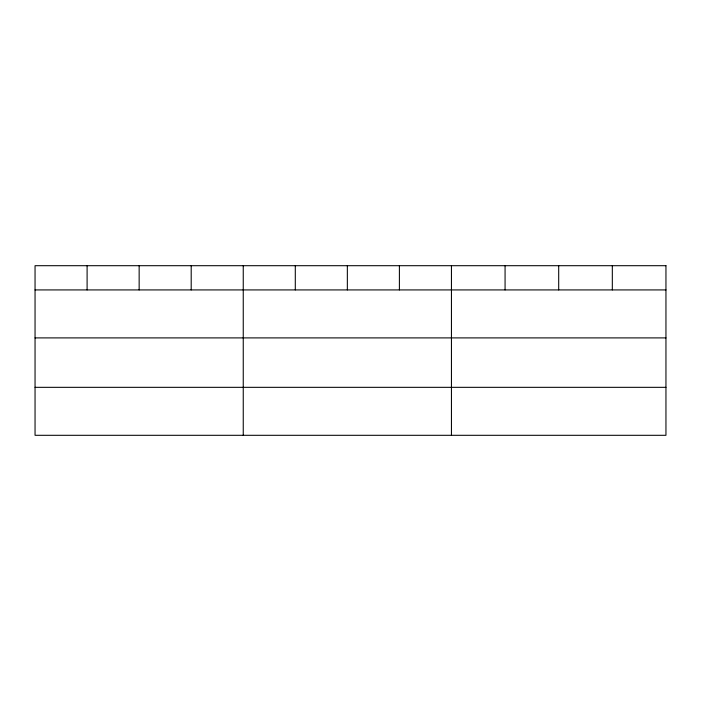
<?xml version="1.0" encoding="UTF-8"?>
<svg xmlns="http://www.w3.org/2000/svg" width="701" height="701" viewBox="0 0 701 701"><rect width="100%" height="100%" fill="white"/><g stroke="black" fill="none" stroke-linecap="round" stroke-linejoin="round"><path stroke-width="1.05" d="M35.05 289.925L665.95 289.925M35.05 337.9L665.95 337.9M35.05 387.329L665.95 387.329M612.323 265.697L612.323 289.925M558.697 265.697L558.697 289.925M505.07 265.697L505.07 289.925M451.444 265.697L451.444 435.303M399.395 265.697L399.395 289.925M347.345 265.697L347.345 289.925M295.296 265.697L295.296 289.925M243.247 265.697L243.247 435.303M191.198 265.697L191.198 289.925M139.149 265.697L139.149 289.925M87.099 265.697L87.099 289.925M665.95 265.697L35.05 265.697L35.05 435.303L665.95 435.303L665.95 265.697"/></g></svg>
